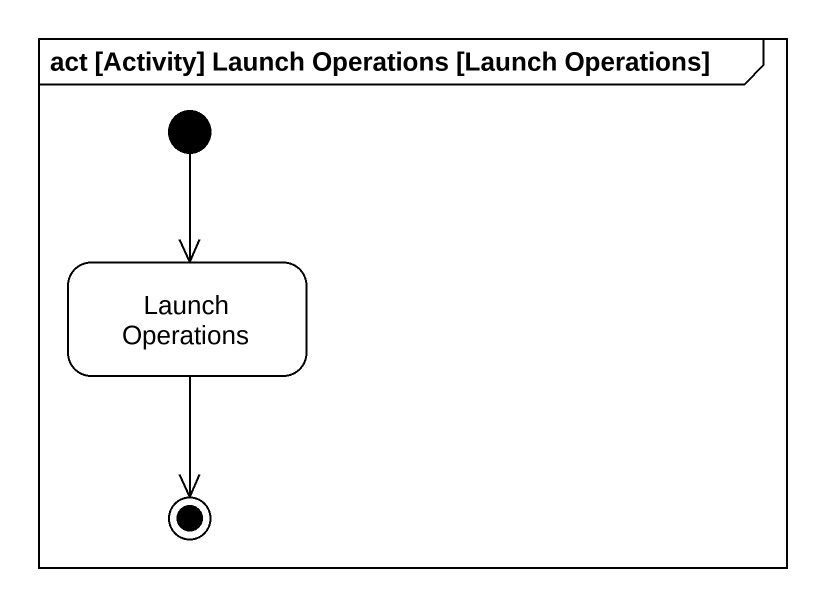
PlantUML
@startuml
mainframe act [Activity] Launch Operations [Launch Operations]
hide empty description
state "Launch Operations" as Launch_Operations
[*] --> Launch_Operations
Launch_Operations --> [*]
@enduml
